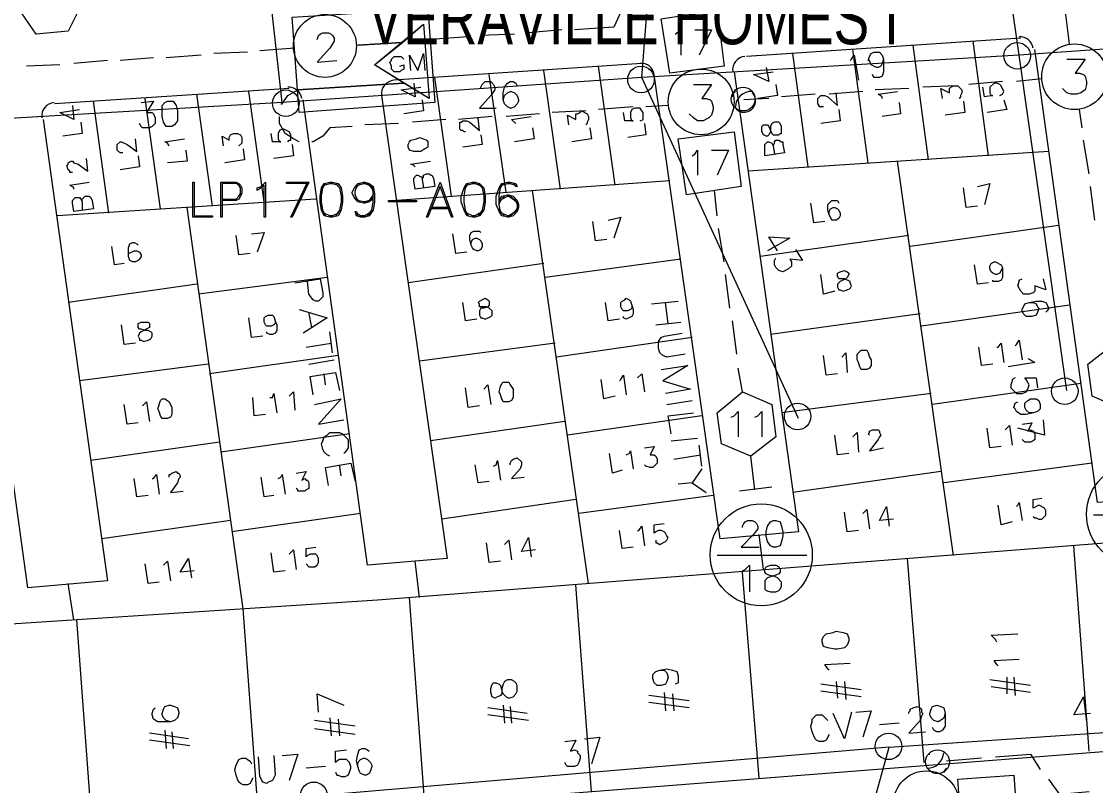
# Model space of a CAD drawing. Header units: millimetres. Extents: x 3.6 to 37.8, y 0.6 to 28.7.
# Drawn here: x 16.312 to 19.515, y 18.964 to 21.243 of the extents above; entities that cross this region are included whole.
import ezdxf

# ---------------------------------------------------------------- set-up
doc = ezdxf.new("R2010")
doc.units = ezdxf.units.MM
for name, color, linetype, true_color in [('PDF_S102$Actives-Amplifier', 92, 'Continuous', 0x00b800), ('PDF_S102$Cable-565', 23, 'Continuous', 0xdd8a6d), ('PDF_S102$LOTS', 254, 'Continuous', 0xdcdcdc), ('PDF_S102$ROAD', 8, 'Continuous', 0x7f7f7f), ('PDF_S102$SDU', 157, 'Continuous', 0x396472), ('PDF_S102$Symbols-EndOfLine', 15, 'Continuous', 0x944a4a)]:
    doc.layers.add(name, color=color, linetype=linetype, true_color=true_color)
for name, color, linetype in [('PDF_S102$NAME-ROAD', 7, 'Continuous'), ('PDF_S102$Passives-Highleg', 7, 'Continuous'), ('PDF_S102$Passives-Splt2way', 7, 'Continuous'), ('PDF_S102$Passives-TapOffs', 7, 'Continuous'), ('PDF_S102$POLE', 7, 'Continuous'), ('PDF_S102$STRAND', 7, 'Continuous'), ('PDF_S102$Symbols-SelfTerminating', 7, 'Continuous'), ('PDF_Text', 4, 'Continuous')]:
    doc.layers.add(name, color=color, linetype=linetype)
doc.styles.add('PDF Swis721 LtCn BT', font='swisscl.ttf')

msp = doc.modelspace()

# ---------------------------------------------------------------- linework, layer by layer
at = {"layer": 'PDF_S102$Actives-Amplifier', "lineweight": 13}
for points in [[(17.54458, 21.00151), (17.14009, 20.97232), (17.11924, 21.25588), (17.52373, 21.2809)], [(17.44867, 21.18082), (17.31523, 21.17248), (17.44867, 21.18082), (17.51122, 21.23503), (17.5279, 21.01402), (17.45284, 21.05989), (17.13592, 21.03904), (17.45284, 21.05989), (17.36527, 21.1141)], [(17.5279, 21.01402), (17.36527, 21.1141), (17.51122, 21.23503)], [(16.82317, 20.76382), (16.82734, 20.76382), (16.82734, 20.66374), (16.88155, 20.66374), (16.88155, 20.65957), (16.82317, 20.65957)], [(17.03584, 20.65957), (17.03584, 20.75548), (17.0275, 20.74714), (17.01499, 20.7388), (17.01499, 20.74714), (17.0275, 20.75131), (17.04001, 20.76382), (17.04001, 20.65957)], [(17.23183, 20.76382), (17.24017, 20.76382), (17.25685, 20.75965), (17.26519, 20.74714), (17.26936, 20.72212), (17.26936, 20.70544), (17.26519, 20.68042), (17.25685, 20.66374), (17.24017, 20.65957), (17.23183, 20.65957), (17.21515, 20.66374), (17.20681, 20.68042), (17.20264, 20.70544), (17.20264, 20.72212), (17.20681, 20.74714), (17.21515, 20.75965)], [(17.56126, 20.76382), (17.59879, 20.65957), (17.59462, 20.65957), (17.56126, 20.75131), (17.52373, 20.65957), (17.51956, 20.65957)], [(17.65717, 20.76382), (17.66551, 20.76382), (17.67802, 20.75965), (17.69053, 20.74714), (17.6947, 20.72212), (17.6947, 20.70544), (17.69053, 20.68042), (17.67802, 20.66374), (17.66551, 20.65957), (17.65717, 20.65957), (17.64049, 20.66374), (17.63215, 20.68042), (17.62381, 20.70544), (17.62381, 20.72212), (17.63215, 20.74714), (17.64049, 20.75965)], [(17.40697, 20.70544), (17.40697, 20.70961), (17.49037, 20.70961), (17.49037, 20.70544)]]:
    msp.add_lwpolyline(points, close=True, dxfattribs=at)
for points in [[(17.1943, 21.18916), (17.19847, 21.20167), (17.20264, 21.20584), (17.21098, 21.21001), (17.22766, 21.21001), (17.236, 21.20584), (17.24017, 21.20167), (17.24434, 21.19333), (17.24434, 21.18499), (17.24017, 21.17665), (17.23183, 21.16414), (17.1943, 21.12244), (17.25268, 21.12661)], [(17.44033, 21.10993), (17.45284, 21.1141), (17.45284, 21.10159), (17.4445, 21.09742), (17.44033, 21.09325), (17.42365, 21.09325), (17.41531, 21.10159), (17.41531, 21.10993), (17.41114, 21.12244), (17.41531, 21.12661), (17.41531, 21.13078), (17.42365, 21.13912), (17.4445, 21.13912), (17.45284, 21.13078)], [(17.47369, 21.09742), (17.46952, 21.14329), (17.49454, 21.09742), (17.51122, 21.14746), (17.51539, 21.09742)], [(16.91074, 20.71378), (16.95244, 20.71378), (16.96078, 20.72212), (16.96495, 20.73046), (16.96495, 20.74714), (16.96078, 20.75548), (16.95244, 20.75965), (16.91074, 20.75965), (16.91074, 20.65957), (16.90657, 20.65957), (16.90657, 20.76382), (16.95244, 20.76382), (16.96078, 20.75965), (16.96495, 20.75548), (16.96912, 20.74714), (16.96912, 20.73046), (16.96078, 20.71378), (16.95244, 20.70961), (16.91074, 20.70961)], [(17.16511, 20.75965), (17.10256, 20.75965), (17.10256, 20.76382), (17.16928, 20.76382), (17.11924, 20.65957), (17.11507, 20.65957), (17.16511, 20.76382)], [(17.21932, 20.66374), (17.21098, 20.68042), (17.20681, 20.70544), (17.20681, 20.72212), (17.21098, 20.74714), (17.21932, 20.75965)], [(17.21515, 20.75548), (17.23183, 20.75965), (17.24017, 20.75965), (17.25685, 20.75548)], [(17.24851, 20.75965), (17.26102, 20.74714), (17.26519, 20.72212), (17.26519, 20.70544), (17.26102, 20.68042), (17.24851, 20.66374)], [(17.3611, 20.71378), (17.34859, 20.70544), (17.33608, 20.70127), (17.33191, 20.70127), (17.31523, 20.70544), (17.30689, 20.71378), (17.29855, 20.73046), (17.29855, 20.73463), (17.30689, 20.75131), (17.31523, 20.75965), (17.33191, 20.76382), (17.33608, 20.76382), (17.34859, 20.75965), (17.3611, 20.75131), (17.36527, 20.73046), (17.36527, 20.70544), (17.3611, 20.68042), (17.34859, 20.66374), (17.33608, 20.65957), (17.32357, 20.65957), (17.31106, 20.66374), (17.30689, 20.67625), (17.31106, 20.67625), (17.31523, 20.66374)], [(17.32357, 20.70544), (17.31106, 20.71378), (17.30689, 20.73046), (17.30689, 20.73463), (17.31106, 20.75131), (17.32357, 20.75965)], [(17.30689, 20.7388), (17.31523, 20.75548), (17.33191, 20.75965), (17.33608, 20.75965), (17.34859, 20.75548), (17.3611, 20.7388)], [(17.34025, 20.75965), (17.35693, 20.75131), (17.3611, 20.73046)], [(17.64466, 20.66374), (17.63632, 20.68042), (17.63215, 20.70544), (17.63215, 20.72212), (17.63632, 20.74714), (17.64466, 20.75965)], [(17.64049, 20.75548), (17.65717, 20.75965), (17.66551, 20.75965), (17.67802, 20.75548)], [(17.67385, 20.75965), (17.68636, 20.74714), (17.69053, 20.72212), (17.69053, 20.70544), (17.68636, 20.68042), (17.67385, 20.66374)], [(17.7364, 20.70961), (17.74474, 20.72212), (17.76142, 20.72629), (17.76559, 20.72629), (17.7781, 20.72212), (17.79061, 20.70961), (17.79478, 20.6971), (17.79478, 20.68876), (17.79061, 20.67625), (17.7781, 20.66374), (17.76559, 20.65957), (17.76142, 20.65957), (17.74474, 20.66374), (17.7364, 20.67625), (17.72806, 20.6971), (17.72806, 20.72212), (17.7364, 20.74714), (17.74474, 20.75965), (17.76142, 20.76382), (17.76976, 20.76382), (17.78644, 20.75965), (17.79061, 20.75131), (17.78644, 20.75131), (17.7781, 20.75965)], [(17.75308, 20.66374), (17.74057, 20.67625), (17.7364, 20.6971), (17.7364, 20.72212), (17.74057, 20.74714), (17.74891, 20.75965)], [(17.74474, 20.75548), (17.76142, 20.75965), (17.76976, 20.75965), (17.78644, 20.75548)], [(17.3611, 20.72629), (17.34859, 20.70961), (17.33608, 20.70544), (17.33191, 20.70544), (17.31523, 20.70961), (17.30689, 20.72629)], [(17.34442, 20.66374), (17.35693, 20.68042), (17.3611, 20.70544), (17.3611, 20.73046), (17.35693, 20.71378), (17.34025, 20.70544)], [(17.7364, 20.70127), (17.74474, 20.71378), (17.76142, 20.72212), (17.76559, 20.72212), (17.7781, 20.71378), (17.79061, 20.70127)], [(17.7364, 20.6971), (17.74057, 20.70961), (17.75308, 20.72212)], [(17.76976, 20.72212), (17.78644, 20.70961), (17.79061, 20.6971), (17.79061, 20.68876), (17.78644, 20.67625), (17.76976, 20.66374)], [(17.58628, 20.68876), (17.53624, 20.68876)], [(17.25685, 20.67208), (17.24017, 20.66374), (17.23183, 20.66374), (17.21515, 20.67208)], [(17.34859, 20.67208), (17.33608, 20.66374), (17.32357, 20.66374), (17.31106, 20.67208)], [(17.59045, 20.68459), (17.53207, 20.68459)], [(17.67802, 20.67208), (17.66551, 20.66374), (17.65717, 20.66374), (17.64049, 20.67208)], [(17.79061, 20.68459), (17.7781, 20.67208), (17.76559, 20.66374), (17.76142, 20.66374), (17.74474, 20.67208), (17.7364, 20.68459)]]:
    msp.add_lwpolyline(points, dxfattribs=at)
msp.add_circle((17.21723, 21.17039), 0.09382, dxfattribs=at)
at = {"layer": 'PDF_S102$Cable-565', "lineweight": 13}
for points in [[(18.1117, 21.29758), (18.10753, 21.28924), (18.07834, 21.22669), (17.96158, 21.21835)], [(19.43776, 21.17665), (19.42525, 21.27256)], [(17.78227, 21.20584), (17.68219, 21.20167)], [(17.92405, 21.21835), (17.82397, 21.21001)], [(17.64466, 21.1975), (17.53207, 21.18916)], [(16.84819, 21.14329), (16.74394, 21.13495)], [(16.9858, 21.15163), (16.88572, 21.14746)], [(17.12758, 21.16414), (17.02333, 21.1558)], [(16.42702, 21.1141), (16.32694, 21.10993)], [(16.5688, 21.12661), (16.46872, 21.11827)], [(16.70641, 21.13495), (16.60633, 21.12661)], [(18.95821, 21.04321), (18.85813, 21.03904)], [(19.09999, 21.05155), (18.99991, 21.04738)], [(19.2376, 21.06406), (19.13752, 21.05572)], [(19.35436, 21.0724), (19.2793, 21.06406)], [(17.08588, 20.99734), (17.09005, 20.99734), (17.10673, 21.02236), (17.13592, 21.03904)], [(18.54121, 21.01402), (18.46615, 21.00985)], [(18.67882, 21.02653), (18.57874, 21.01819)], [(18.8206, 21.03487), (18.72052, 21.02653)], [(18.13672, 20.989), (18.03247, 20.98066)], [(18.24097, 20.99317), (18.17425, 20.989)], [(19.47529, 20.92645), (19.46695, 20.98066)], [(17.14009, 20.88475), (17.12341, 20.89309), (17.09839, 20.90977), (17.08171, 20.93896), (17.08171, 20.95981)], [(17.57794, 20.95147), (17.47786, 20.94313)], [(17.71555, 20.95981), (17.61547, 20.95147)], [(17.85733, 20.96815), (17.75725, 20.95981)], [(17.99494, 20.97649), (17.89486, 20.97232)], [(17.29855, 20.93062), (17.23183, 20.92645), (17.21098, 20.90143), (17.18179, 20.88475), (17.17762, 20.88475)], [(17.43616, 20.93896), (17.33608, 20.93479)], [(19.49614, 20.78884), (19.47946, 20.88892)], [(18.38692, 20.66374), (18.37858, 20.7388)], [(19.51282, 20.65123), (19.50031, 20.75131)], [(18.40777, 20.52613), (18.39109, 20.62621)], [(18.42445, 20.38852), (18.41194, 20.4886)], [(18.4453, 20.25091), (18.43279, 20.35099)], [(18.46198, 20.13832), (18.44947, 20.20921)], [(19.21675, 19.04995), (19.321, 19.05829), (19.35019, 19.01242)], [(19.17505, 19.04578), (19.0708, 19.03744)], [(19.49614, 18.9457), (19.40857, 18.93736), (19.37521, 18.98323)]]:
    msp.add_lwpolyline(points, dxfattribs=at)
at = {"layer": 'PDF_S102$LOTS', "lineweight": 0}
for points in [[(19.01659, 20.83054), (18.97072, 21.17248)], [(19.1959, 20.84305), (19.15003, 21.18499)], [(18.65797, 20.80969), (18.6121, 21.14746)], [(18.83728, 20.8222), (18.79141, 21.15997)], [(18.08251, 20.75548), (18.03247, 21.10993)], [(17.59462, 20.72212), (17.54458, 21.07657)], [(17.75725, 20.73463), (17.70721, 21.08491)], [(17.91988, 20.74297), (17.86984, 21.09742)], [(16.72726, 20.68459), (16.68139, 21.01402)], [(16.88155, 20.69293), (16.83568, 21.02653)], [(17.03584, 20.70544), (16.98997, 21.03487)], [(16.57297, 20.67208), (16.5271, 21.00568)], [(19.37521, 20.85556), (18.47866, 20.79718)], [(19.09165, 19.65043), (18.92485, 20.82637)], [(18.24514, 20.76799), (17.43199, 20.70961)], [(18.00328, 19.56703), (17.83648, 20.7388)], [(17.19013, 20.71378), (16.41868, 20.66374)], [(17.01916, 18.87481), (16.97329, 19.49197), (16.80649, 20.68876)], [(19.4044, 20.63455), (18.96238, 20.572)], [(18.95821, 20.60536), (18.51619, 20.54281)], [(18.2785, 20.53447), (17.87401, 20.48026)], [(17.86984, 20.52196), (17.46535, 20.46358)], [(17.22349, 20.48026), (16.83985, 20.43022)], [(16.83568, 20.45941), (16.45204, 20.4052)], [(18.99157, 20.37184), (18.54538, 20.30929)], [(19.43776, 20.39686), (18.99574, 20.33431)], [(17.9032, 20.28427), (17.49871, 20.23006)], [(18.31186, 20.30095), (17.90737, 20.24257)], [(17.25685, 20.24674), (16.87321, 20.19253)], [(16.86904, 20.22172), (16.4854, 20.17168)], [(19.47112, 20.16334), (19.0291, 20.10079)], [(19.02493, 20.13415), (18.57874, 20.07577)], [(17.93239, 20.05075), (17.53207, 19.99237)], [(18.34105, 20.06743), (17.94073, 20.00905)], [(24.97552, 19.13335), (24.90463, 20.03824), (19.70881, 19.70047), (17.37361, 19.51699), (16.28107, 19.4461), (14.81323, 19.35436), (13.49968, 19.33768)], [(16.9024, 19.9882), (16.51876, 19.93399)], [(17.29021, 20.01322), (16.90657, 19.95901)], [(19.50448, 19.92565), (19.06246, 19.86727)], [(19.05412, 19.90063), (18.6121, 19.83808)], [(18.37441, 19.82974), (17.97409, 19.77553)], [(17.96575, 19.81723), (17.56543, 19.75885)], [(17.32357, 19.77553), (16.93993, 19.72132)], [(16.93576, 19.75468), (16.55212, 19.70047)], [(18.52453, 19.60873), (18.51202, 19.71298)], [(19.49614, 19.06663), (19.45027, 19.67962)], [(17.49871, 19.52533), (17.4862, 19.63375)], [(19.00408, 19.03327), (18.95404, 19.64209)], [(18.51202, 18.9874), (18.46198, 19.60039)], [(16.46872, 19.45861), (16.45204, 19.56703)], [(18.01162, 18.9457), (17.96575, 19.56286)], [(17.51539, 18.90817), (17.46952, 19.52533)], [(16.52293, 18.84145), (16.47706, 19.45861)]]:
    msp.add_lwpolyline(points, dxfattribs=at)
at = {"layer": 'PDF_S102$NAME-ROAD', "lineweight": 9}
for points in [[(17.12758, 20.46358), (17.20264, 20.47609), (17.21098, 20.43439), (17.21098, 20.42188), (17.19847, 20.40937), (17.19013, 20.40937), (17.18179, 20.41354), (17.17762, 20.41771), (17.16928, 20.43022), (17.16511, 20.46775)], [(18.19093, 20.40103), (18.27016, 20.40937)], [(18.24097, 20.34265), (18.23263, 20.4052)], [(17.14009, 20.38435), (17.22349, 20.35933), (17.1526, 20.31346)], [(17.17762, 20.33014), (17.16928, 20.37601)], [(18.20344, 20.33848), (18.2785, 20.34682)], [(17.24017, 20.25508), (17.23183, 20.31763)], [(18.29101, 20.25091), (18.2368, 20.24257), (18.22429, 20.24674), (18.21595, 20.25508), (18.21178, 20.26759), (18.21178, 20.28844), (18.22012, 20.30095), (18.22846, 20.30512), (18.28267, 20.31346)], [(17.16094, 20.27176), (17.236, 20.28427)], [(17.16928, 20.22172), (17.24434, 20.23423)], [(18.22012, 20.20504), (18.29935, 20.21755), (18.22429, 20.17168), (18.30769, 20.14666), (18.23263, 20.13415)], [(17.18179, 20.12998), (17.17345, 20.18419), (17.24851, 20.1967), (17.26102, 20.14249)], [(17.21932, 20.15917), (17.21515, 20.19253)], [(17.18596, 20.10079), (17.26519, 20.11747), (17.19847, 20.04241), (17.27353, 20.05492)], [(18.2368, 20.10079), (18.31186, 20.1133)], [(18.24931, 20.01322), (18.24097, 20.06743), (18.31603, 20.07577)], [(17.23183, 19.9465), (17.22349, 19.95067), (17.21515, 19.95901), (17.21098, 19.96735), (17.20681, 19.98403), (17.21098, 19.99237), (17.21515, 20.00488), (17.22349, 20.00905), (17.23183, 20.01739), (17.26102, 20.01739), (17.26936, 20.01322), (17.28604, 19.99654), (17.28604, 19.97152), (17.2777, 19.95901), (17.27353, 19.95484)], [(18.24931, 19.99237), (18.32854, 20.00071)], [(18.34105, 19.91731), (18.33271, 19.97986)], [(17.22766, 19.85893), (17.21932, 19.91314), (17.29438, 19.92565), (17.30689, 19.87144)], [(17.26519, 19.88812), (17.26102, 19.92148)], [(18.25765, 19.93816), (18.33688, 19.95067)], [(18.34105, 19.90897), (18.31186, 19.86727), (18.27016, 19.8631)], [(18.31186, 19.86727), (18.35356, 19.83808)]]:
    msp.add_lwpolyline(points, dxfattribs=at)
at = {"layer": 'PDF_S102$Passives-Highleg', "lineweight": 9}
for points in [[(18.44113, 21.03487), (18.43696, 21.0307)], [(19.06246, 19.00408), (19.0708, 19.01659)], [(19.06246, 19.00408), (19.0708, 19.01242)]]:
    msp.add_lwpolyline(points, close=True, dxfattribs=at)
msp.add_lwpolyline([(19.01659, 19.05829), (19.02076, 19.05829)], dxfattribs=at)
for centre in [(18.46406, 21.01193), (19.04369, 19.03535)]:
    msp.add_circle(centre, 0.03545, dxfattribs=at)
for centre, radius, start, end in [((18.45677, 21.02027), 0.02407, 107.65012, 184.96974), ((18.44321, 21.03279), 0.00659, 108.43495, 198.43495), ((18.48909, 20.98691), 0.048, 87.51045, 177.51045), ((18.46715, 21.00668), 0.03397, 220.02089, 45), ((19.01451, 19.06454), 0.048, 267.51045, 357.51045)]:
    msp.add_arc(centre, radius, start, end, dxfattribs=at)
at = {"layer": 'PDF_S102$Passives-Splt2way', "lineweight": 9}
for points in [[(19.42942, 21.13078), (19.48363, 21.13078), (19.45444, 21.08908), (19.46695, 21.08908), (19.47946, 21.08491), (19.48363, 21.08074), (19.4878, 21.06406), (19.4878, 21.05572), (19.48363, 21.03904), (19.47112, 21.0307), (19.45861, 21.02653), (19.44193, 21.02653), (19.42942, 21.0307), (19.41691, 21.04321)], [(18.31603, 21.05572), (18.37024, 21.05572), (18.34105, 21.01402), (18.35356, 21.01402), (18.36607, 21.00985), (18.37024, 21.00568), (18.37441, 20.989), (18.37441, 20.98066), (18.37024, 20.96398), (18.3619, 20.95564), (18.34522, 20.9473), (18.32854, 20.9473), (18.31603, 20.95564), (18.30352, 20.96815)]]:
    msp.add_lwpolyline(points, dxfattribs=at)
for centre in [(19.45235, 21.07865), (18.33896, 21.00359), (19.01033, 18.91025)]:
    msp.add_circle(centre, 0.098, dxfattribs=at)
at = {"layer": 'PDF_S102$Passives-TapOffs', "lineweight": 9}
for points in [[(16.35613, 21.20584), (16.30192, 21.28507), (16.34362, 21.37264), (16.43953, 21.38098), (16.49374, 21.29758), (16.45204, 21.21418)], [(18.38692, 21.27673), (18.40777, 21.10993), (18.24514, 21.08908), (18.22012, 21.25171)], [(18.43696, 20.91394), (18.45781, 20.75131), (18.29518, 20.72629), (18.27016, 20.89309)], [(19.67128, 20.15083), (19.59205, 20.08828), (19.50448, 20.12581), (19.49197, 20.22172), (19.56703, 20.2801), (19.6546, 20.24674)], [(18.56206, 20.00488), (18.487, 19.9465), (18.39943, 19.98403), (18.38692, 20.07577), (18.46198, 20.13832), (18.54955, 20.10079)], [(19.10416, 18.98323), (19.27096, 18.99574), (19.28347, 18.82894), (19.11667, 18.81643)]]:
    msp.add_lwpolyline(points, close=True, dxfattribs=at)
for points in [[(18.26182, 21.20584), (18.26599, 21.21001), (18.2785, 21.21835), (18.2785, 21.14329)], [(18.3202, 21.21835), (18.37024, 21.21835), (18.33271, 21.14329)], [(18.31186, 20.84305), (18.3202, 20.84722), (18.32854, 20.85973), (18.32854, 20.78467)], [(18.37024, 20.85973), (18.42028, 20.85973), (18.38692, 20.78467)], [(18.42862, 20.06326), (18.43696, 20.06743), (18.44947, 20.07994), (18.44947, 20.00488)], [(18.49951, 20.06326), (18.50785, 20.06743), (18.52036, 20.07994), (18.52036, 20.00488)]]:
    msp.add_lwpolyline(points, dxfattribs=at)
at = {"layer": 'PDF_S102$POLE', "lineweight": 0}
for points in [[(19.31266, 20.2384), (19.321, 20.23423), (19.33351, 20.22589), (19.25428, 20.21338)], [(19.27513, 20.18002), (19.26679, 20.17585), (19.26679, 20.17168), (19.26262, 20.15917), (19.26262, 20.15083), (19.2793, 20.13415), (19.29598, 20.13415), (19.30849, 20.13832), (19.31266, 20.14666), (19.31683, 20.15917), (19.30849, 20.17585), (19.30432, 20.18002), (19.33768, 20.18002), (19.34185, 20.15083)], [(19.32934, 20.07577), (19.30849, 20.0716), (19.29181, 20.0716), (19.2793, 20.07994), (19.27513, 20.08828), (19.27096, 20.09245), (19.27513, 20.10496), (19.28347, 20.10913)], [(19.35853, 20.05492), (19.3627, 20.00905), (19.28347, 20.0299)], [(18.78724, 19.18339), (18.76639, 19.10416), (18.73303, 19.17922)], [(18.79975, 19.18339), (18.84562, 19.18756), (18.8206, 19.10833)], [(18.95821, 19.17922), (18.95821, 19.18339), (18.96238, 19.18756), (18.96238, 19.19173), (18.97072, 19.1959), (18.98323, 19.20007), (18.99157, 19.1959), (18.99574, 19.19173), (18.99574, 19.18339), (18.99991, 19.17922), (18.99574, 19.17088), (18.99157, 19.15837), (18.95821, 19.12084), (19.00825, 19.12501)], [(18.72052, 19.11667), (18.71218, 19.09999), (18.70384, 19.09582), (18.69133, 19.09582), (18.68299, 19.09999), (18.67882, 19.10416), (18.67465, 19.1125), (18.67048, 19.12501), (18.66631, 19.14169), (18.67048, 19.1542), (18.67048, 19.16254), (18.68299, 19.17505), (18.69967, 19.17505), (18.71635, 19.15837)], [(19.06663, 19.17922), (19.06663, 19.14169), (19.05829, 19.12918), (19.04995, 19.12501), (19.04161, 19.12501), (19.03327, 19.12918), (19.0291, 19.13752)], [(18.92902, 19.15003), (18.87064, 19.14586)], [(17.09005, 19.05412), (17.13592, 19.05829), (17.1109, 18.97906)], [(17.24851, 19.00408), (17.25268, 18.99574), (17.25685, 18.99574), (17.26519, 18.99157), (17.2777, 18.99157), (17.28604, 18.99574), (17.29021, 19.00408), (17.29438, 19.01659), (17.29438, 19.02076), (17.29021, 19.03327), (17.28187, 19.04161), (17.26102, 19.04161), (17.25268, 19.03744), (17.24851, 19.03327), (17.24851, 19.06663), (17.28187, 19.0708)], [(17.31523, 19.02076), (17.31106, 19.03744), (17.31523, 19.05829), (17.3194, 19.0708), (17.32774, 19.07497), (17.33608, 19.07497), (17.34442, 19.0708), (17.34859, 19.06663)], [(17.00248, 18.9874), (16.99414, 18.97072), (16.9858, 18.96655), (16.97329, 18.96655), (16.96495, 18.97072), (16.96078, 18.97489), (16.95661, 18.98323), (16.95244, 18.99574), (16.94827, 19.01242), (16.95244, 19.02493), (16.96078, 19.04161), (16.96912, 19.04578), (16.98163, 19.04578), (16.9858, 19.04161), (16.99414, 19.03744), (16.99831, 19.0291)], [(17.06503, 19.05412), (17.0692, 18.99574), (17.06086, 18.97906), (17.04835, 18.97489), (17.04418, 18.97072), (17.03167, 18.97489), (17.02333, 18.99157), (17.01916, 19.04995)], [(17.21932, 19.02076), (17.16094, 19.01659)]]:
    msp.add_lwpolyline(points, dxfattribs=at)
for points in [[(19.31683, 20.07577), (19.30849, 20.08411), (19.30432, 20.09245), (19.30432, 20.10496), (19.31266, 20.1133), (19.321, 20.11747), (19.33768, 20.11747), (19.34602, 20.1133), (19.35019, 20.10079), (19.35019, 20.08828), (19.34185, 20.07994), (19.32934, 20.07577)], [(19.06246, 19.16671), (19.05829, 19.16254), (19.04578, 19.1542), (19.03327, 19.15837), (19.02493, 19.16671), (19.02076, 19.17505), (19.02076, 19.17922), (19.02493, 19.19173), (19.0291, 19.20007), (19.04161, 19.20424), (19.05412, 19.20007), (19.06246, 19.1959), (19.06663, 19.17922)], [(17.31523, 19.03327), (17.32357, 19.04161), (17.33191, 19.04578), (17.33608, 19.04578), (17.34442, 19.04161), (17.35276, 19.03327), (17.35693, 19.02493), (17.35693, 19.02076), (17.35276, 19.00825), (17.34859, 18.99991), (17.34025, 18.99574), (17.33608, 18.99574), (17.32357, 18.99991), (17.3194, 19.00825), (17.31523, 19.02076)]]:
    msp.add_lwpolyline(points, close=True, dxfattribs=at)
for centre, radius in [((19.28139, 21.14121), 0.03961), ((18.15965, 21.07031), 0.03962), ((17.10047, 20.99942), 0.03962), ((19.42317, 20.1404), 0.03961), ((18.62669, 20.06534), 0.03962), ((18.89775, 19.08123), 0.03962), ((17.18388, 18.93528), 0.03961)]:
    msp.add_circle(centre, radius, dxfattribs=at)
at = {"layer": 'PDF_S102$ROAD', "lineweight": 0}
for points in [[(19.60394, 21.21826, 0.4349828), (19.56703, 21.17248), (19.75468, 19.82557), (19.52116, 19.80889), (19.33351, 21.15997)], [(18.16174, 21.11827), (17.42303, 21.06814, 0.4349828), (17.38612, 21.02236), (17.58211, 19.64209), (17.34442, 19.62124), (17.1526, 21.00985)], [(18.43696, 21.09325), (18.62878, 19.72132), (18.39526, 19.70047), (18.19927, 21.08491, 0.3937209), (18.15695, 21.11818)]]:
    msp.add_lwpolyline(points, format="xyb", dxfattribs=at)
for points in [[(19.29181, 21.19333), (18.47449, 21.13912)], [(17.1109, 21.04321), (16.41034, 20.99734)], [(16.37698, 20.95147), (16.5688, 19.57537), (16.33111, 19.55452), (16.13929, 20.94313)], [(13.89455, 18.72242), (14.82574, 18.7372), (16.3186, 18.82894), (17.41531, 18.89983), (19.75468, 19.08331), (23.22829, 19.31266), (23.38675, 19.31683), (23.64112, 19.29181), (23.83294, 19.24594), (24.24994, 19.1542), (24.75868, 19.12084), (26.08057, 19.20007), (26.68105, 19.2376), (26.9104, 19.2376), (27.15643, 19.20007), (27.73189, 19.07497)]]:
    msp.add_lwpolyline(points, dxfattribs=at)
for centre, start, end in [((19.28972, 21.15788), 7.94716, 93.90954), ((18.47241, 21.0995), 93.9168, 187.94965), ((17.10881, 21.00776), 7.94716, 93.90954), ((16.41243, 20.96189), 93.9168, 187.94965)]:
    msp.add_arc(centre, 0.03962, start, end, dxfattribs=at)
at = {"layer": 'PDF_S102$SDU', "lineweight": 0}
for points in [[(18.53287, 21.10576), (18.54121, 21.06406), (18.49534, 21.08491), (18.55372, 21.09325)], [(17.48203, 21.05989), (17.4862, 21.01819), (17.4445, 21.03904), (17.50288, 21.04738)], [(18.56206, 21.05572), (18.56623, 21.02236), (18.50785, 21.01402)], [(19.05829, 21.01402), (19.05412, 21.04321), (19.07914, 21.0307), (19.07914, 21.04321), (19.08331, 21.04738), (19.09165, 21.05155), (19.10416, 21.05155), (19.11667, 21.03904), (19.11667, 21.0307), (19.1125, 21.02236), (19.1125, 21.01819), (19.10833, 21.01402)], [(19.22926, 21.02236), (19.2376, 21.02653), (19.24177, 21.03487), (19.23343, 21.05155), (19.22926, 21.05572), (19.22092, 21.05989), (19.21258, 21.05989), (19.20007, 21.04738), (19.20007, 21.0307), (19.20424, 21.02236), (19.20841, 21.02236), (19.18339, 21.01819), (19.17922, 21.04738)], [(17.50705, 21.00985), (17.51122, 20.97649), (17.45284, 20.96815)], [(18.70384, 20.989), (18.69133, 20.989), (18.69133, 20.99317), (18.68716, 20.99734), (18.68716, 21.01402), (18.6955, 21.02236), (18.70801, 21.02236), (18.71635, 21.01819), (18.74554, 20.99317), (18.74137, 21.0307)], [(18.87898, 21.01402), (18.87898, 21.01819), (18.86647, 21.02653), (18.92485, 21.03487)], [(19.24177, 21.00985), (19.25011, 20.98066), (19.19173, 20.97232)], [(16.46455, 20.99317), (16.46872, 20.95147), (16.42702, 20.97232), (16.4854, 20.98066)], [(18.15757, 20.9473), (18.16591, 20.95147), (18.16591, 20.97232), (18.16174, 20.97649), (18.15757, 20.98483), (18.14089, 20.98483), (18.13255, 20.98066), (18.12838, 20.97232), (18.12838, 20.95564), (18.13255, 20.9473), (18.13672, 20.9473), (18.1117, 20.9473), (18.10753, 20.97232)], [(18.74971, 20.98066), (18.75388, 20.9473), (18.6955, 20.93896)], [(18.92902, 21.00151), (18.93319, 20.96815), (18.87898, 20.95981)], [(19.12084, 21.00568), (19.12501, 20.97232), (19.06663, 20.96398)], [(17.63632, 20.91394), (17.63215, 20.91394), (17.62798, 20.91811), (17.62381, 20.91811), (17.61964, 20.92228), (17.61964, 20.94313), (17.62381, 20.94313), (17.62798, 20.9473), (17.64049, 20.9473), (17.64883, 20.94313), (17.67802, 20.91811), (17.67385, 20.95564)], [(17.78644, 20.93896), (17.77393, 20.95147), (17.83231, 20.95981)], [(17.9449, 20.93479), (17.94073, 20.96398), (17.96575, 20.95147), (17.96575, 20.96815), (17.96992, 20.96815), (17.97826, 20.97232), (17.98243, 20.97649), (17.99911, 20.96815), (18.00328, 20.95981), (18.00328, 20.95147), (17.99911, 20.94313), (17.99911, 20.93896), (17.99494, 20.93479)], [(16.48957, 20.94313), (16.49374, 20.90977), (16.43536, 20.90143)], [(17.10673, 20.88475), (17.1109, 20.88892), (17.11507, 20.88892), (17.11507, 20.9056), (17.1109, 20.91394), (17.09422, 20.92228), (17.09005, 20.92228), (17.08171, 20.91811), (17.07754, 20.90977), (17.07754, 20.89309), (17.08171, 20.88475), (17.08588, 20.88475), (17.06086, 20.88475), (17.05669, 20.90977)], [(17.83648, 20.92645), (17.84065, 20.89309), (17.78227, 20.88475)], [(18.00745, 20.92645), (18.01162, 20.89309), (17.95324, 20.88475)], [(18.17008, 20.93896), (18.17425, 20.9056), (18.12004, 20.89726)], [(16.61467, 20.85139), (16.60633, 20.85139), (16.59799, 20.85973), (16.59799, 20.87641), (16.60633, 20.88475), (16.6105, 20.88475), (16.62718, 20.87641), (16.65637, 20.85556), (16.6522, 20.89309)], [(16.75228, 20.87224), (16.74811, 20.88058), (16.73977, 20.88475), (16.79815, 20.89309)], [(16.91491, 20.87224), (16.91074, 20.90143), (16.93159, 20.88892), (16.93159, 20.89726), (16.93576, 20.9056), (16.9441, 20.90977), (16.95661, 20.90977), (16.96495, 20.9056), (16.96912, 20.89726), (16.96912, 20.88058), (16.96078, 20.87224)], [(17.68219, 20.9056), (17.68636, 20.87641), (17.62798, 20.86807)], [(18.55372, 20.87224), (18.55789, 20.88058), (18.55789, 20.88475), (18.56206, 20.88892), (18.5704, 20.88892), (18.57874, 20.88475), (18.58291, 20.88475), (18.58291, 20.87641), (18.58708, 20.85139), (18.5287, 20.84305), (18.5287, 20.87641), (18.53704, 20.88475), (18.54121, 20.88475), (18.54955, 20.88058), (18.55372, 20.87224), (18.55789, 20.84722)], [(16.80232, 20.85973), (16.80649, 20.82637), (16.74811, 20.8222)], [(16.97329, 20.8639), (16.97746, 20.83054), (16.91908, 20.8222)], [(17.11924, 20.87641), (17.12341, 20.84305), (17.06503, 20.83471)], [(16.46455, 20.79301), (16.45621, 20.79301), (16.45621, 20.79718), (16.45204, 20.80135), (16.44787, 20.81386), (16.45204, 20.81803), (16.45204, 20.8222), (16.46038, 20.82637), (16.46455, 20.82637), (16.46872, 20.8222), (16.48123, 20.81803), (16.51042, 20.79718), (16.50625, 20.83471)], [(16.66054, 20.84305), (16.66471, 20.80969), (16.60633, 20.80135)], [(17.4862, 20.80969), (17.48203, 20.81386), (17.47369, 20.81803), (17.53207, 20.82637)], [(17.50705, 20.77216), (17.51122, 20.7805), (17.51122, 20.78467), (17.51956, 20.78884), (17.5279, 20.78884), (17.53207, 20.78467), (17.53624, 20.78467), (17.54041, 20.77633), (17.54458, 20.75131), (17.4862, 20.74297), (17.48203, 20.76799), (17.48203, 20.77633), (17.49037, 20.78467), (17.49454, 20.78467), (17.50288, 20.7805), (17.50705, 20.7805), (17.50705, 20.77216), (17.51122, 20.74714)], [(16.46872, 20.74297), (16.46872, 20.74714), (16.45621, 20.75548), (16.51459, 20.76382)], [(19.16254, 20.75131), (19.20007, 20.75965), (19.18339, 20.6971)], [(16.49374, 20.70544), (16.49374, 20.71378), (16.50208, 20.72212), (16.51459, 20.72212), (16.51876, 20.71795), (16.52293, 20.70961), (16.5271, 20.68459), (16.46872, 20.67625), (16.46455, 20.70127), (16.46455, 20.70961), (16.47289, 20.71795), (16.4854, 20.71795), (16.48957, 20.71378), (16.49374, 20.70544), (16.49374, 20.68042)], [(19.16254, 20.69293), (19.12918, 20.68876), (19.12084, 20.74714)], [(18.70801, 20.64706), (18.67465, 20.64289), (18.66631, 20.70127)], [(18.72052, 20.66791), (18.71635, 20.68042), (18.71635, 20.6971), (18.72886, 20.70961), (18.74554, 20.70961), (18.74971, 20.70127)], [(18.06166, 20.65123), (18.09919, 20.65957), (18.07834, 20.59702)], [(18.05749, 20.59285), (18.02413, 20.58868), (18.01579, 20.64706)], [(16.99414, 20.55115), (16.96078, 20.54698), (16.95244, 20.60536)], [(16.99831, 20.60953), (17.03584, 20.6137), (17.01499, 20.55532)], [(17.64049, 20.55532), (17.60713, 20.55115), (17.59879, 20.60953)], [(17.653, 20.57617), (17.64883, 20.59285), (17.64883, 20.60536), (17.653, 20.6137), (17.66134, 20.61787), (17.67802, 20.61787), (17.68219, 20.6137)], [(16.61884, 20.52196), (16.58965, 20.51779), (16.58131, 20.572)], [(16.63135, 20.55115), (16.64803, 20.55949), (16.65637, 20.55949), (16.66471, 20.55532), (16.66888, 20.54698), (16.66888, 20.54281), (16.66471, 20.53447), (16.66054, 20.5303), (16.6522, 20.52613), (16.64386, 20.52613), (16.63552, 20.5303), (16.63135, 20.54281), (16.63135, 20.55115), (16.63135, 20.56783), (16.63552, 20.58034), (16.64386, 20.58451), (16.64803, 20.58451), (16.65637, 20.58034), (16.66054, 20.57617)], [(19.1959, 20.46358), (19.16254, 20.45941), (19.1542, 20.51779)], [(19.2376, 20.50945), (19.22926, 20.49277), (19.22092, 20.4886), (19.21675, 20.4886), (19.20841, 20.49277), (19.20424, 20.49694), (19.20007, 20.50528), (19.20007, 20.51362), (19.20424, 20.52196), (19.21258, 20.52613), (19.21675, 20.52613), (19.23343, 20.51779), (19.2376, 20.50945), (19.2376, 20.48026), (19.23343, 20.47192), (19.22509, 20.46775), (19.20841, 20.46775), (19.20841, 20.47192)], [(18.7372, 20.43856), (18.70384, 20.43022), (18.6955, 20.4886)], [(17.66968, 20.35516), (17.63632, 20.35099), (17.62798, 20.4052)], [(18.09502, 20.35516), (18.06166, 20.35099), (18.05332, 20.4052)], [(18.13255, 20.39686), (18.13672, 20.38435), (18.13672, 20.37184), (18.13255, 20.3635), (18.11587, 20.35516), (18.10753, 20.35933), (18.10753, 20.3635)], [(16.6522, 20.28427), (16.61884, 20.2801), (16.6105, 20.33848)], [(17.03167, 20.30512), (16.99831, 20.30095), (16.98997, 20.35933)], [(17.0692, 20.35099), (17.07337, 20.33848), (17.07337, 20.3218), (17.0692, 20.31346), (17.06086, 20.30929), (17.05252, 20.30929), (17.04418, 20.31346), (17.04418, 20.31763)], [(19.22092, 20.27176), (19.22509, 20.27176), (19.23343, 20.28427), (19.24177, 20.22589)], [(19.27513, 20.27593), (19.2793, 20.2801), (19.28764, 20.29261), (19.29598, 20.23423)], [(18.74554, 20.19253), (18.71218, 20.18836), (18.70384, 20.24674)], [(18.75805, 20.24257), (18.77056, 20.25508), (18.77473, 20.1967)], [(19.20841, 20.22172), (19.17505, 20.21755), (19.16671, 20.27176)], [(18.09502, 20.17168), (18.09919, 20.17585), (18.10753, 20.18836), (18.11587, 20.12998)], [(18.14923, 20.18002), (18.16174, 20.19253), (18.17008, 20.13832)], [(17.67802, 20.09662), (17.64466, 20.09245), (17.63632, 20.15083)], [(17.69053, 20.14666), (17.70304, 20.15917), (17.71138, 20.10079)], [(18.08251, 20.12581), (18.04915, 20.11747), (18.04081, 20.17585)], [(17.04001, 20.0716), (17.00665, 20.06743), (17.00248, 20.12164)], [(17.05252, 20.12164), (17.06086, 20.12164), (17.06503, 20.13415), (17.07337, 20.07577)], [(17.1109, 20.12581), (17.12341, 20.13832), (17.12758, 20.08411)], [(16.66054, 20.04658), (16.62718, 20.04241), (16.61884, 20.10079)], [(16.67305, 20.09662), (16.68556, 20.10913), (16.6939, 20.05075)], [(18.79141, 20.00488), (18.80392, 20.01739), (18.80809, 19.95901)], [(18.84145, 20.00905), (18.83728, 20.01322), (18.84145, 20.01739), (18.84145, 20.02156), (18.84979, 20.02573), (18.86647, 20.02573), (18.87064, 20.02156), (18.87064, 20.01739), (18.87481, 20.00905), (18.87064, 20.00488), (18.86647, 19.99654), (18.84145, 19.96318), (18.88315, 19.97152)], [(19.23343, 19.97569), (19.20007, 19.97152), (19.19173, 20.0299)], [(19.24594, 20.02573), (19.25845, 20.03824), (19.26679, 19.97986)], [(19.29598, 20.04241), (19.32517, 20.04658), (19.31266, 20.02156), (19.321, 20.02573), (19.32934, 20.02156), (19.33351, 20.01322), (19.33351, 19.99654), (19.32934, 19.99237), (19.321, 19.9882), (19.30432, 19.9882), (19.29598, 19.99654)], [(18.7789, 19.95484), (18.74554, 19.95067), (18.7372, 20.00905)], [(18.10336, 19.9048), (18.07417, 19.89646), (18.06583, 19.95484)], [(18.11587, 19.95067), (18.12421, 19.95484), (18.12838, 19.96318), (18.13672, 19.90897)], [(18.17008, 19.97152), (18.19927, 19.97569), (18.18676, 19.95067), (18.19927, 19.95067), (18.20344, 19.9465), (18.20761, 19.93816), (18.20761, 19.92565), (18.1951, 19.91314), (18.18676, 19.91314), (18.17425, 19.91731), (18.17008, 19.92148)], [(17.70721, 19.87144), (17.67385, 19.86727), (17.66551, 19.92148)], [(17.71972, 19.91731), (17.72806, 19.92148), (17.73223, 19.93399), (17.74057, 19.87561)], [(17.76976, 19.92148), (17.76976, 19.92565), (17.77393, 19.93399), (17.7781, 19.93816), (17.79061, 19.94233), (17.80312, 19.92982), (17.80312, 19.92148), (17.79895, 19.90897), (17.77393, 19.87978), (17.81146, 19.88395)], [(16.70224, 19.87978), (16.70641, 19.87978), (16.71475, 19.89229), (16.72309, 19.83391)], [(16.75228, 19.88395), (16.75228, 19.89229), (16.75645, 19.89229), (16.76062, 19.89646), (16.77313, 19.90063), (16.7773, 19.89646), (16.78147, 19.89646), (16.78564, 19.88812), (16.78564, 19.88395), (16.78147, 19.87978), (16.7773, 19.86727), (16.75645, 19.83808), (16.79398, 19.84225)], [(17.07754, 19.87978), (17.08588, 19.88395), (17.09005, 19.89229), (17.09839, 19.83391)], [(17.13175, 19.89646), (17.16094, 19.90063), (17.14843, 19.87561), (17.15677, 19.87978), (17.16094, 19.87561), (17.16511, 19.87561), (17.16928, 19.86727), (17.16928, 19.85059), (17.16094, 19.84642), (17.15677, 19.84225), (17.13592, 19.84225), (17.13592, 19.84642), (17.13175, 19.85059)], [(16.68973, 19.82974), (16.65637, 19.82557), (16.64803, 19.87978)], [(17.06503, 19.82974), (17.03584, 19.82557), (17.0275, 19.88395)], [(18.91234, 19.75885), (18.87064, 19.75468), (18.89149, 19.79638), (18.89983, 19.738)], [(19.26679, 19.75051), (19.23343, 19.74217), (19.22509, 19.80055)], [(19.2793, 19.79638), (19.28347, 19.80055), (19.28764, 19.80889), (19.29598, 19.75468)], [(19.32934, 19.76719), (19.33351, 19.76302), (19.33768, 19.76302), (19.34602, 19.75885), (19.35436, 19.75885), (19.36687, 19.77136), (19.36687, 19.78387), (19.3627, 19.79221), (19.34602, 19.80055), (19.32934, 19.79221), (19.32934, 19.81723), (19.35436, 19.8214)], [(18.80809, 19.72549), (18.77473, 19.72132), (18.76639, 19.7797)], [(18.8206, 19.77553), (18.83311, 19.78804), (18.84145, 19.72966)], [(18.14923, 19.72549), (18.1534, 19.72549), (18.16174, 19.738), (18.17008, 19.67962)], [(18.20344, 19.6963), (18.20344, 19.68796), (18.20761, 19.68796), (18.21595, 19.68379), (18.23263, 19.69213), (18.2368, 19.6963), (18.24097, 19.70464), (18.2368, 19.70881), (18.23263, 19.71715), (18.22846, 19.72132), (18.22012, 19.72549), (18.21178, 19.72549), (18.20344, 19.72132), (18.19927, 19.71715), (18.19927, 19.74217), (18.22846, 19.74634)], [(17.75308, 19.68379), (17.76559, 19.6963), (17.77393, 19.63792)], [(17.84482, 19.66711), (17.80312, 19.66294), (17.82397, 19.70464), (17.83231, 19.64626)], [(18.13672, 19.67545), (18.10336, 19.67128), (18.09502, 19.72549)], [(17.1109, 19.6546), (17.12341, 19.66711), (17.13175, 19.60873)], [(17.16094, 19.62541), (17.16928, 19.61707), (17.18596, 19.61707), (17.1943, 19.62124), (17.19847, 19.62958), (17.19847, 19.64209), (17.1943, 19.65043), (17.19013, 19.6546), (17.17345, 19.6546), (17.16511, 19.65043), (17.16094, 19.64626), (17.16094, 19.67128), (17.19013, 19.67545)], [(17.74057, 19.63375), (17.70721, 19.62958), (17.69887, 19.68796)], [(16.7356, 19.62124), (16.74811, 19.63375), (16.75645, 19.57537)], [(16.82734, 19.60456), (16.78564, 19.60039), (16.81066, 19.64209), (16.819, 19.58371)], [(17.09839, 19.60456), (17.06503, 19.60039), (17.05669, 19.65877)], [(16.72309, 19.5712), (16.68973, 19.56703), (16.68139, 19.62541)], [(19.22092, 19.39189), (19.21675, 19.40023), (19.20424, 19.41274), (19.28347, 19.41691)], [(18.21595, 19.30849), (18.2368, 19.31266), (18.25348, 19.30849), (18.26599, 19.30432), (18.27016, 19.29181), (18.27016, 19.27096), (18.26182, 19.26679)], [(18.72052, 19.30849), (18.71635, 19.31266), (18.70801, 19.32517), (18.78307, 19.32934)], [(19.22509, 19.321), (19.22092, 19.32517), (19.21258, 19.33768), (19.28764, 19.34185)], [(19.25011, 19.28764), (19.25011, 19.2376)], [(19.27096, 19.28764), (19.27513, 19.23343)], [(18.81643, 19.25011), (18.6955, 19.26679)], [(18.74137, 19.27513), (18.74554, 19.22509)], [(18.76639, 19.27513), (18.77056, 19.22092)], [(19.321, 19.26262), (19.20007, 19.2793)], [(19.321, 19.24177), (19.20424, 19.25845)], [(17.19847, 19.18339), (17.1943, 19.2376), (17.27353, 19.20424)], [(18.30352, 19.21675), (18.18259, 19.23343)], [(18.22846, 19.24177), (18.23263, 19.18756)], [(18.25348, 19.2376), (18.25765, 19.18756)], [(18.81643, 19.22926), (18.6955, 19.24594)], [(16.75645, 19.1542), (16.71892, 19.1542), (16.70641, 19.16254), (16.70224, 19.17505), (16.70224, 19.17922), (16.70641, 19.19173), (16.71058, 19.1959)], [(17.8198, 19.17922), (17.70304, 19.1959)], [(17.74891, 19.20424), (17.75308, 19.15003)], [(17.76976, 19.20007), (17.77393, 19.15003)], [(18.30352, 19.1959), (18.18259, 19.21258)], [(17.30689, 19.14169), (17.18596, 19.15837)], [(17.23183, 19.16671), (17.236, 19.1125)], [(17.25685, 19.16254), (17.26102, 19.1125)], [(17.82397, 19.15837), (17.70304, 19.17505)], [(16.81066, 19.10416), (16.6939, 19.12084)], [(16.73977, 19.12918), (16.74394, 19.07497)], [(16.76062, 19.12501), (16.76479, 19.07497)], [(17.30689, 19.11667), (17.18596, 19.13335)], [(16.81483, 19.08331), (16.6939, 19.09999)]]:
    msp.add_lwpolyline(points, dxfattribs=at)
for points in [[(18.52036, 20.91394), (18.52036, 20.93062), (18.52453, 20.93479), (18.53704, 20.93479), (18.54121, 20.93062), (18.54538, 20.91811), (18.54955, 20.90977), (18.55372, 20.9056), (18.5704, 20.9056), (18.57457, 20.90977), (18.57874, 20.90977), (18.57874, 20.93062), (18.57457, 20.93896), (18.5704, 20.94313), (18.55789, 20.94313), (18.54955, 20.93896), (18.54538, 20.93062), (18.54538, 20.91394), (18.54121, 20.9056), (18.53704, 20.90143), (18.53287, 20.90143), (18.52453, 20.9056)], [(17.46535, 20.86807), (17.46535, 20.87641), (17.46952, 20.88475), (17.47369, 20.88892), (17.49037, 20.89309), (17.49871, 20.89726), (17.51122, 20.89309), (17.51956, 20.88892), (17.52373, 20.88475), (17.52373, 20.86807), (17.51539, 20.8639), (17.50288, 20.85556), (17.48203, 20.85556), (17.46952, 20.85973)], [(18.72052, 20.67625), (18.72469, 20.68459), (18.73303, 20.68876), (18.7372, 20.68876), (18.74554, 20.68459), (18.74971, 20.68042), (18.75388, 20.67208), (18.75388, 20.66374), (18.74971, 20.6554), (18.74137, 20.65123), (18.72886, 20.65123), (18.72052, 20.66791)], [(17.653, 20.58451), (17.65717, 20.59285), (17.66551, 20.59702), (17.66968, 20.59702), (17.67802, 20.59285), (17.68219, 20.58868), (17.68636, 20.58034), (17.68636, 20.572), (17.68219, 20.56366), (17.67385, 20.55949), (17.66968, 20.55949), (17.66134, 20.56366), (17.65717, 20.56783), (17.653, 20.57617)], [(18.75388, 20.49694), (18.76639, 20.50111), (18.77473, 20.49694), (18.7789, 20.49277), (18.7789, 20.4886), (18.77473, 20.48026), (18.77056, 20.47609), (18.75388, 20.46775), (18.74554, 20.45941), (18.74554, 20.45107), (18.74971, 20.44273), (18.75388, 20.44273), (18.76222, 20.43856), (18.77473, 20.44273), (18.78307, 20.4469), (18.78724, 20.45524), (18.78307, 20.46358), (18.78307, 20.46775), (18.76639, 20.47609), (18.74971, 20.47609), (18.74554, 20.48443), (18.74554, 20.49277)], [(17.67802, 20.40937), (17.6947, 20.41771), (17.70304, 20.41354), (17.70721, 20.40937), (17.70721, 20.39686), (17.70304, 20.39269), (17.69053, 20.38852), (17.68219, 20.38852), (17.67802, 20.38018), (17.67802, 20.36767), (17.68219, 20.35933), (17.68636, 20.35933), (17.6947, 20.35516), (17.71138, 20.3635), (17.71555, 20.36767), (17.71555, 20.38018), (17.70721, 20.38852), (17.69887, 20.39269), (17.67802, 20.39269), (17.67802, 20.40103), (17.67385, 20.4052)], [(18.13255, 20.38852), (18.12838, 20.38435), (18.12004, 20.38018), (18.10753, 20.38018), (18.10336, 20.38435), (18.09919, 20.39269), (18.09919, 20.4052), (18.10336, 20.40937), (18.1117, 20.41354), (18.11587, 20.41771), (18.12421, 20.41354), (18.12838, 20.40937), (18.13255, 20.39686)], [(16.66888, 20.34682), (16.68973, 20.34682), (16.6939, 20.34265), (16.6939, 20.33014), (16.66888, 20.31763), (16.66471, 20.31346), (16.66054, 20.30512), (16.66471, 20.29678), (16.66471, 20.29261), (16.66888, 20.29261), (16.67722, 20.28844), (16.68973, 20.29261), (16.69807, 20.29678), (16.70224, 20.30512), (16.70224, 20.31346), (16.69807, 20.31763), (16.68973, 20.3218), (16.68139, 20.3218), (16.66888, 20.32597), (16.66471, 20.32597), (16.66054, 20.33014), (16.66054, 20.34265)], [(17.0692, 20.34265), (17.06503, 20.33848), (17.05669, 20.33431), (17.04418, 20.33431), (17.04001, 20.33848), (17.03584, 20.34682), (17.03584, 20.35933), (17.04001, 20.3635), (17.04835, 20.36767), (17.06086, 20.36767), (17.06503, 20.3635), (17.0692, 20.35099)], [(18.81643, 20.26342), (18.83311, 20.26342), (18.83728, 20.25508), (18.84145, 20.24257), (18.84562, 20.23423), (18.84562, 20.21755), (18.84145, 20.20921), (18.83311, 20.20504), (18.81643, 20.20504), (18.81226, 20.21338), (18.80809, 20.22589), (18.80392, 20.23423), (18.80392, 20.25091)], [(17.74891, 20.16751), (17.76559, 20.16751), (17.76976, 20.15917), (17.7781, 20.14666), (17.7781, 20.12164), (17.77393, 20.1133), (17.76559, 20.10913), (17.74891, 20.10913), (17.74474, 20.11747), (17.74057, 20.12998), (17.7364, 20.13832), (17.74057, 20.155), (17.74474, 20.16334)], [(16.73143, 20.11747), (16.73977, 20.11747), (16.74811, 20.1133), (16.75228, 20.10913), (16.76062, 20.09245), (16.76062, 20.0716), (16.75645, 20.06326), (16.74811, 20.05909), (16.73143, 20.05909), (16.72726, 20.06743), (16.72309, 20.07994), (16.71892, 20.08828), (16.72726, 20.1133)], [(18.69967, 19.39189), (18.69967, 19.40023), (18.70384, 19.40857), (18.71218, 19.41691), (18.73303, 19.42108), (18.74137, 19.42525), (18.76222, 19.42108), (18.77473, 19.41691), (18.7789, 19.4044), (18.7789, 19.39606), (18.77473, 19.38355), (18.76639, 19.37521), (18.74554, 19.37104), (18.7372, 19.37104), (18.71635, 19.37521), (18.70384, 19.37938)], [(18.22846, 19.30849), (18.2368, 19.30015), (18.24097, 19.28764), (18.2368, 19.27513), (18.23263, 19.26679), (18.22012, 19.26262), (18.20761, 19.26262), (18.19927, 19.27096), (18.1951, 19.28347), (18.1951, 19.29598), (18.20344, 19.30432), (18.21595, 19.30849)], [(17.71138, 19.24177), (17.71138, 19.25428), (17.71555, 19.26679), (17.71972, 19.27096), (17.72806, 19.27096), (17.7364, 19.26679), (17.74057, 19.26262), (17.74474, 19.24594), (17.74891, 19.2376), (17.75725, 19.22926), (17.76559, 19.22509), (17.7781, 19.22926), (17.78644, 19.2376), (17.79061, 19.24594), (17.79061, 19.26262), (17.78644, 19.27096), (17.78227, 19.27513), (17.77393, 19.2793), (17.76142, 19.2793), (17.75308, 19.27513), (17.74891, 19.26679), (17.74474, 19.25428), (17.74474, 19.2376), (17.74057, 19.23343), (17.72389, 19.22509), (17.71555, 19.22926)], [(16.74394, 19.15837), (16.7356, 19.16671), (16.73143, 19.17505), (16.73143, 19.17922), (16.7356, 19.19173), (16.73977, 19.20007), (16.75228, 19.20424), (16.75645, 19.20424), (16.76896, 19.20007), (16.7773, 19.1959), (16.78147, 19.18339), (16.78147, 19.17922), (16.7773, 19.16671), (16.76896, 19.15837), (16.75645, 19.1542)]]:
    msp.add_lwpolyline(points, close=True, dxfattribs=at)
at = {"layer": 'PDF_S102$STRAND', "color": 254, "lineweight": 0, "true_color": 0xdcdcdc}
for points in [[(19.42942, 20.14249), (19.28764, 21.14329), (19.07914, 22.59028)], [(18.62878, 20.05909), (18.16174, 21.07657), (18.27433, 22.51939)], [(22.19413, 20.35933), (22.06903, 21.3226), (20.52613, 21.23086), (19.28764, 21.14329), (18.16174, 21.07657), (17.09005, 21.00151), (16.08925, 20.94313), (15.1093, 20.87641), (14.317, 20.8222), (14.10433, 22.27336)], [(17.09005, 21.00151), (16.98163, 21.97729)], [(17.72138, 4.08715), (17.7781, 5.46409), (18.05749, 6.98197), (18.31603, 8.44564), (18.55372, 9.63826), (19.12084, 10.6474), (18.92068, 11.86504), (18.88315, 13.01179), (18.78307, 14.54635), (18.65797, 16.21018), (18.53704, 17.76976), (18.89983, 19.07914), (20.25508, 19.17088)], [(18.89983, 19.07914), (17.18179, 18.93319), (17.00248, 17.16928), (17.12341, 15.66391), (17.236, 14.25028), (17.34025, 12.85333), (17.2777, 11.37298), (17.05669, 9.99688), (16.76479, 8.72086), (16.09267, 8.83705)]]:
    msp.add_lwpolyline(points, dxfattribs=at)
at = {"layer": 'PDF_S102$STRAND', "lineweight": 0}
for points in [[(18.78307, 21.12661), (18.78724, 21.13078), (18.79558, 21.14329), (18.80809, 21.06823)], [(18.88315, 21.13078), (18.88315, 21.09325), (18.87898, 21.08074), (18.87064, 21.07657), (18.85396, 21.07657), (18.84979, 21.08491)], [(17.68219, 21.04321), (17.68219, 21.04738), (17.68636, 21.05572), (17.6947, 21.06406), (17.71138, 21.06406), (17.71972, 21.05572), (17.72389, 21.04738), (17.72389, 21.03904), (17.71972, 21.03487), (17.71138, 21.02236), (17.67802, 20.98483), (17.72806, 20.98483)], [(17.74891, 21.00985), (17.74891, 21.0307), (17.75308, 21.04738), (17.76142, 21.05989), (17.76976, 21.06406), (17.7781, 21.06406), (17.78644, 21.05989), (17.79061, 21.05155)], [(16.66888, 21.00151), (16.70641, 21.00568), (16.68556, 20.97232), (16.70224, 20.97232), (16.70641, 20.96815), (16.71058, 20.95564), (16.71058, 20.93896), (16.70224, 20.93062), (16.6939, 20.92645), (16.67305, 20.92645), (16.66888, 20.93062), (16.66471, 20.93896)], [(18.56623, 20.55949), (18.54121, 20.60119), (18.60376, 20.59702), (18.53704, 20.55949)], [(18.62044, 20.56366), (18.64129, 20.5303), (18.60376, 20.53447), (18.60793, 20.52613), (18.60793, 20.51362), (18.59959, 20.50528), (18.58291, 20.49694), (18.5704, 20.50111), (18.56206, 20.50945), (18.55789, 20.51779), (18.55789, 20.5303), (18.56206, 20.53864)], [(19.35853, 20.47609), (19.36687, 20.44273), (19.33351, 20.45524), (19.33351, 20.43856), (19.32934, 20.43439), (19.31683, 20.43022), (19.30015, 20.43022), (19.29181, 20.43856), (19.28347, 20.45524), (19.28764, 20.46775), (19.28764, 20.47192), (19.29598, 20.47609)], [(19.31683, 20.4052), (19.33768, 20.40937), (19.35436, 20.40937), (19.36687, 20.4052), (19.37521, 20.38852), (19.37104, 20.38018), (19.36687, 20.37601)], [(19.50031, 19.17922), (19.45027, 19.17505), (19.47946, 19.22926), (19.4878, 19.1542)], [(17.93239, 19.09582), (17.96575, 19.09999), (17.94907, 19.06663), (17.96158, 19.0708), (17.96992, 19.06663), (17.96992, 19.06246), (17.97826, 19.05412), (17.97826, 19.04578), (17.97409, 19.03327), (17.96992, 19.02493), (17.96158, 19.02076), (17.94073, 19.02076), (17.93656, 19.02493), (17.93239, 19.03327)], [(17.99077, 19.10416), (18.03664, 19.10833), (18.01162, 19.0291)]]:
    msp.add_lwpolyline(points, dxfattribs=at)
for points in [[(18.87898, 21.11827), (18.87481, 21.10993), (18.86647, 21.10576), (18.8623, 21.10576), (18.84562, 21.1141), (18.84145, 21.12661), (18.83728, 21.12661), (18.84145, 21.13912), (18.84562, 21.14746), (18.85396, 21.15163), (18.87064, 21.15163), (18.87898, 21.14329), (18.88315, 21.13078)], [(17.75308, 21.02236), (17.76142, 21.0307), (17.76976, 21.03487), (17.77393, 21.03487), (17.78227, 21.0307), (17.79061, 21.02236), (17.79478, 21.00985), (17.79478, 21.00568), (17.79061, 20.99734), (17.78227, 20.989), (17.77393, 20.98483), (17.76976, 20.98483), (17.76142, 20.989), (17.75308, 20.99734), (17.74891, 21.00985)], [(16.74811, 21.00568), (16.76479, 21.00568), (16.77313, 20.99317), (16.7773, 20.97649), (16.7773, 20.9473), (16.76896, 20.93479), (16.76062, 20.93062), (16.74394, 20.93062), (16.7356, 20.94313), (16.73143, 20.95981), (16.73143, 20.99317), (16.73977, 21.00151)], [(19.32934, 20.4052), (19.33768, 20.40103), (19.34185, 20.39269), (19.34602, 20.38852), (19.34185, 20.37601), (19.33768, 20.36767), (19.32517, 20.3635), (19.30849, 20.3635), (19.30015, 20.37184), (19.29598, 20.38018), (19.29598, 20.38435), (19.30432, 20.40103), (19.31683, 20.4052)]]:
    msp.add_lwpolyline(points, close=True, dxfattribs=at)
at = {"layer": 'PDF_S102$Symbols-EndOfLine', "lineweight": 0}
for points in [[(19.77553, 19.77136), (19.50865, 19.77136)], [(18.46198, 19.73383), (18.46198, 19.738), (18.46615, 19.74634), (18.47032, 19.75051), (18.47866, 19.75468), (18.49117, 19.75468), (18.49951, 19.75051), (18.50368, 19.74634), (18.50785, 19.738), (18.50785, 19.72966), (18.50368, 19.72549), (18.49534, 19.71298), (18.45781, 19.67545), (18.51202, 19.67545)], [(18.6538, 19.65043), (18.38692, 19.65043)], [(18.46198, 19.60456), (18.47032, 19.60873), (18.48283, 19.62124), (18.48283, 19.54201)]]:
    msp.add_lwpolyline(points, dxfattribs=at)
for points in [[(18.55372, 19.75468), (18.56206, 19.75468), (18.57457, 19.75051), (18.57874, 19.738), (18.58291, 19.72132), (18.58291, 19.70881), (18.57874, 19.69213), (18.57457, 19.67962), (18.56206, 19.67545), (18.55372, 19.67545), (18.54538, 19.67962), (18.53704, 19.69213), (18.53287, 19.70881), (18.53287, 19.72132), (18.53704, 19.738), (18.54538, 19.75051)], [(18.54538, 19.62124), (18.56206, 19.62124), (18.5704, 19.61707), (18.57457, 19.60873), (18.57457, 19.60039), (18.5704, 19.59622), (18.56206, 19.59205), (18.53704, 19.58371), (18.5287, 19.57537), (18.5287, 19.55035), (18.53287, 19.54618), (18.54538, 19.54201), (18.56206, 19.54201), (18.5704, 19.54618), (18.57457, 19.55035), (18.57874, 19.55869), (18.57874, 19.5712), (18.56623, 19.58371), (18.55789, 19.58788), (18.54121, 19.59205), (18.53287, 19.59622), (18.5287, 19.60039), (18.5287, 19.60873), (18.53287, 19.61707)]]:
    msp.add_lwpolyline(points, close=True, dxfattribs=at)
for centre in [(19.64, 19.77344), (18.51827, 19.65251)]:
    msp.add_circle(centre, 0.15221, dxfattribs=at)
at = {"layer": 'PDF_S102$Symbols-SelfTerminating', "lineweight": 9}
for points in [[(18.49951, 19.84642), (18.487, 19.9465)], [(18.54955, 19.85476), (18.45364, 19.84225)]]:
    msp.add_lwpolyline(points, dxfattribs=at)

# ---------------------------------------------------------------- texts
at = {"layer": 'PDF_Text', "insert": (17.34442, 21.17324), "char_height": 0.1553631, "attachment_point": 7, "style": 'PDF Swis721 LtCn BT'}
msp.add_mtext('VERAVILLE HOMES I', dxfattribs=at)

doc.saveas('drawing.dxf')
